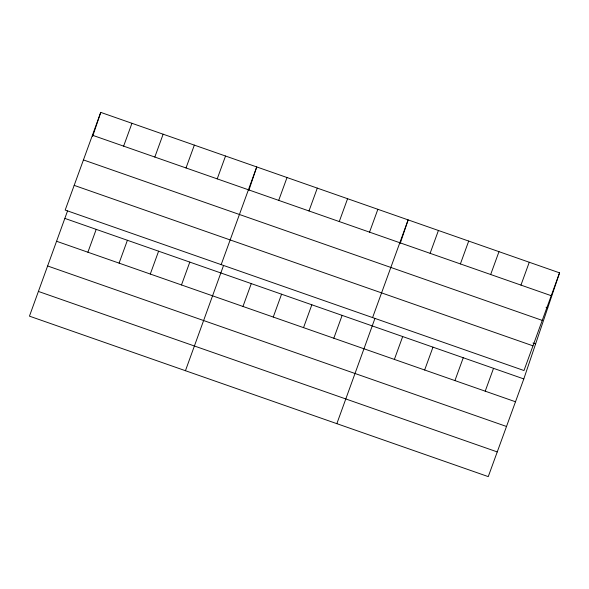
<?xml version="1.0" encoding="UTF-8"?>
<svg xmlns="http://www.w3.org/2000/svg" width="589" height="589" viewBox="0 0 589 589"><rect width="100%" height="100%" fill="white"/><g stroke="black" fill="none" stroke-linecap="round" stroke-linejoin="round"><path stroke-width="0.88" d="M559.55 272.847L523.989 370.54L65.188 210.074L100.741 112.381L559.55 272.847L523.812 378.926L488.259 476.619L29.45 316.153L67.536 210.958M92.598 136.552L100.741 112.381M223.533 265.514L185.447 370.717M248.875 190.276L256.738 166.937L221.177 264.63M374.935 318.472L336.849 423.668M400.284 243.228L408.14 219.888L372.587 317.589M123.624 146.138L131.943 123.292M87.894 252.217L96.206 229.371M154.826 157.049L163.138 134.204M119.088 263.128L127.408 240.283M186.021 167.961L194.341 145.115M150.291 274.04L158.603 251.194M217.223 178.872L225.535 156.026M181.486 284.951L189.805 262.105M278.7 200.378L287.02 177.532M242.97 306.457L251.282 283.611M308.982 210.965L317.302 188.119M273.252 317.044L281.564 294.198M339.264 221.56L347.584 198.707M303.534 327.639L311.846 304.793M369.546 232.147L377.866 209.301M333.816 338.226L342.128 315.38M430.11 253.329L438.422 230.483M394.372 359.408L402.692 336.562M460.392 263.924L468.704 241.07M424.654 370.002L432.974 347.149M490.674 274.511L498.986 251.665M454.936 380.59L463.256 357.744M520.956 285.098L529.268 262.252M485.218 391.184L493.53 368.331M92.429 135.227L551.238 295.693M546.025 307.244L547.755 307.848M83.439 159.928L542.241 320.394M533.016 343.012L535.607 343.917M74.177 185.373L532.979 345.839M65.011 218.46L523.812 378.926M56.691 241.306L515.5 401.772M47.702 266.007L506.511 426.473M38.44 291.452L497.249 451.918"/></g></svg>
